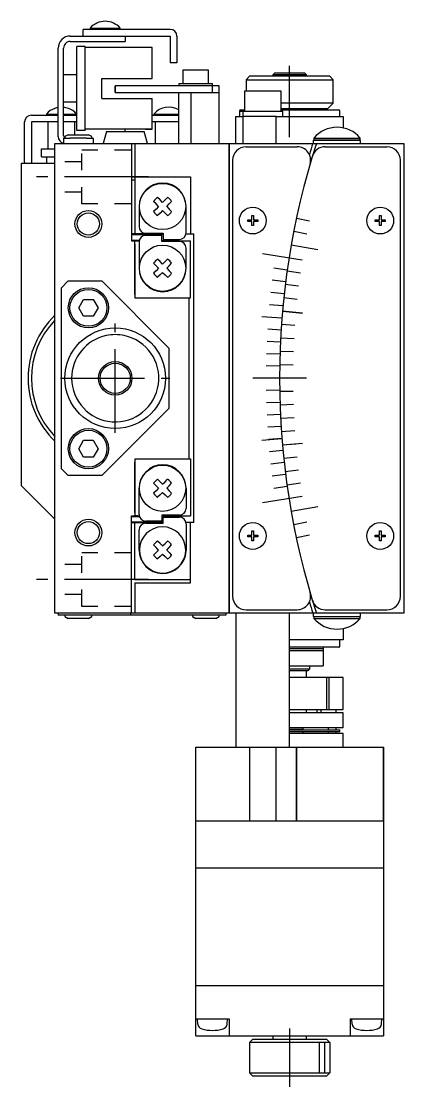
# Model space of a CAD drawing. Extents: x -4 to 428, y 25 to 494.
# Drawn here: x -4.1 to 52.9, y 224 to 382.7 of the extents above; entities that cross this region are included whole.
import ezdxf

# ---------------------------------------------------------------- set-up
doc = ezdxf.new("R2010")
doc.units = 0
doc.header["$LTSCALE"] = 10
doc.linetypes.add('CENTER', pattern=[2, 1.25, -0.25, 0.25, -0.25])
doc.linetypes.add('DOT', pattern=[0.5, 0.25, -0.25])
doc.layers.get('0').update_dxf_attribs({"linetype": 'CONTINUOUS'})
doc.layers.add('10', color=7, linetype='CONTINUOUS')

msp = doc.modelspace()

# ---------------------------------------------------------------- linework, layer by layer
at = {"color": 7, "linetype": 'CONTINUOUS'}
for p, q in [((5.13116, 380.548868), (5.13116, 381.548868)), ((18.13116, 381.548868), (5.13116, 381.548868)), ((6.18116, 381.733182), (8.43116, 381.733182)), ((6.18116, 381.733182), (6.18116, 381.548868)), ((7.41964, 382.567456), (7.417258, 382.572342)), ((7.41964, 382.567456), (7.417258, 382.572342)), ((8.43116, 381.733182), (10.68116, 381.733182)), ((9.445062, 382.572342), (9.442678, 382.567456)), ((10.68116, 381.548868), (10.68116, 381.733182)), ((3.23116, 380.548868), (18.13116, 380.548868)), ((3.23116, 379.748868), (11.43116, 379.748868)), ((11.43116, 380.548868), (11.43116, 379.748868)), ((18.13116, 380.548868), (18.13116, 376.548868)), ((19.13116, 380.548868), (19.13116, 376.548868)), ((1.43116, 365.548868), (1.43116, 378.748868)), ((2.23116, 365.748868), (2.23116, 378.748868)), ((5.43116, 378.998868), (4.23116, 378.998868)), ((4.23116, 366.498868), (4.23116, 378.998868)), ((5.43116, 366.498868), (5.43116, 378.998868)), ((15.43116, 378.848868), (5.43116, 378.848868)), ((15.43116, 374.248868), (15.43116, 378.848868)), ((19.13116, 376.548868), (18.13116, 376.548868)), ((4.23116, 374.748868), (2.23116, 374.748868)), ((23.83116, 375.448868), (20.03116, 375.448868)), ((20.03116, 375.448868), (20.03116, 373.448868)), ((23.83116, 373.448868), (23.83116, 375.448868)), ((33.68116, 374.998868), (33.43116, 374.748868)), ((33.43116, 374.748868), (33.43116, 374.548868)), ((33.73116, 375.048868), (33.68116, 374.998868)), ((33.73116, 375.048868), (38.13116, 375.048868)), ((38.18116, 374.998868), (38.13116, 375.048868)), ((38.43116, 374.748868), (38.18116, 374.998868)), ((38.43116, 374.548868), (38.43116, 374.748868)), ((7.93116, 374.248868), (15.43116, 374.248868)), ((7.93116, 371.248868), (7.93116, 374.248868)), ((7.93116, 374.248868), (11.93116, 374.248868)), ((14.43116, 374.248868), (15.43116, 374.248868)), ((24.43116, 373.448868), (19.43116, 373.448868)), ((19.43116, 373.448868), (19.43116, 373.148868)), ((24.43116, 372.148868), (24.43116, 373.448868)), ((29.93116, 374.548868), (29.43116, 374.048868)), ((29.43116, 374.048868), (42.43116, 374.048868)), ((29.43116, 374.048868), (29.43116, 372.348868)), ((35.93116, 374.548868), (29.93116, 374.548868)), ((41.93116, 374.548868), (35.93116, 374.548868)), ((42.43116, 374.048868), (41.93116, 374.548868)), ((42.43116, 370.548868), (42.43116, 374.048868)), ((9.93116, 372.148868), (9.93116, 373.148868)), ((9.93116, 373.148868), (9.93116, 372.148868)), ((25.43116, 373.148868), (9.93116, 373.148868)), ((9.93116, 372.148868), (25.43116, 372.148868)), ((19.43116, 364.548868), (19.43116, 372.148868)), ((21.19443, 372.148868), (21.19443, 364.548868)), ((25.43116, 364.548868), (25.43116, 373.148868)), ((34.68116, 372.348868), (29.18116, 372.348868)), ((29.18116, 372.348868), (29.18116, 369.348868)), ((34.68116, 369.348868), (34.68116, 372.348868)), ((2.23116, 370.748868), (4.23116, 370.748868)), ((7.93116, 371.248868), (15.43116, 371.248868)), ((15.43116, 366.648868), (15.43116, 371.248868)), ((42.43116, 370.548868), (34.68116, 370.548868)), ((41.63116, 369.748868), (42.43116, 370.548868)), ((-2.56884, 368.748868), (1.43116, 368.748868)), ((-0.31884, 368.933182), (1.43116, 368.933182)), ((-0.31884, 368.933182), (-0.31884, 368.748868)), ((0.919642, 369.767456), (0.917258, 369.772342)), ((2.23116, 368.933182), (4.18116, 368.933182)), ((2.23116, 368.748868), (4.23116, 368.748868)), ((2.945062, 369.772342), (2.942678, 369.767456)), ((4.18116, 368.748868), (4.18116, 368.933182)), ((15.43116, 368.748868), (19.43116, 368.748868)), ((15.68116, 368.933182), (19.43116, 368.933182)), ((15.68116, 368.933182), (15.68116, 368.748868)), ((27.93116, 364.548868), (27.93116, 368.548868)), ((27.93116, 368.548868), (28.93116, 368.548868)), ((28.43116, 369.348868), (28.93116, 369.348868)), ((28.43116, 369.348868), (28.43116, 368.548868)), ((28.63116, 369.548868), (29.18116, 369.548868)), ((28.93116, 369.348868), (31.93116, 369.348868)), ((28.93116, 369.348868), (28.93116, 368.548868)), ((28.93116, 368.548868), (28.93116, 364.548868)), ((33.93116, 368.548868), (28.93116, 368.548868)), ((31.93116, 369.348868), (34.93116, 369.348868)), ((33.93116, 364.548868), (33.93116, 368.548868)), ((33.93116, 368.548868), (43.93116, 368.548868)), ((34.68116, 369.748868), (41.63116, 369.748868)), ((34.68116, 369.548868), (43.23116, 369.548868)), ((34.93116, 368.548868), (34.93116, 369.348868)), ((39.43116, 369.548868), (39.43116, 369.748868)), ((43.43116, 368.548868), (43.43116, 369.348868)), ((43.93116, 368.548868), (43.93116, 366.85077)), ((-3.56884, 362.248868), (-3.56884, 367.748868)), ((1.43116, 367.748868), (-2.56884, 367.748868)), ((-2.56884, 367.748868), (-2.56884, 362.248868)), ((-0.06884, 363.748868), (-0.06884, 367.748868)), ((4.23116, 367.748868), (2.23116, 367.748868)), ((3.93116, 365.848868), (3.93116, 367.748868)), ((19.43116, 367.748868), (15.43116, 367.748868)), ((15.93116, 364.548868), (15.93116, 367.748868)), ((2.23116, 365.348868), (2.23116, 364.569072)), ((2.23116, 365.348868), (3.23116, 365.348868)), ((2.93116, 365.848868), (2.43116, 365.560194)), ((2.43116, 365.560194), (2.43116, 365.348868)), ((2.93116, 365.848868), (5.93116, 365.848868)), ((5.63116, 365.348868), (3.23116, 365.348868)), ((5.43116, 366.498868), (4.23116, 366.498868)), ((15.43116, 366.648868), (5.43116, 366.648868)), ((14.43116, 366.648868), (5.43116, 366.648868)), ((5.63116, 365.348868), (6.63116, 365.348868)), ((6.43116, 365.560194), (5.93116, 365.848868)), ((6.43116, 365.348868), (6.43116, 365.560194)), ((6.63116, 365.348868), (6.63116, 364.548868)), ((8.620648, 366.348868), (8.13834, 364.548868)), ((8.620648, 366.348868), (14.241672, 366.348868)), ((11.43116, 366.348868), (11.43116, 366.648868)), ((14.72398, 364.548868), (14.241672, 366.348868)), ((14.43116, 366.648868), (15.43116, 366.648868)), ((39.544622, 365.348868), (46.444622, 365.348868)), ((39.544622, 365.348868), (39.544622, 365.048868)), ((46.444622, 365.048868), (46.444622, 365.348868)), ((-1.06884, 362.548868), (-1.06884, 363.748868)), ((-1.06884, 363.748868), (0.93116, 363.748868)), ((0.93116, 294.548868), (0.93116, 364.548868)), ((0.93116, 364.548868), (26.93116, 364.548868)), ((0.93116, 363.841762), (0.93116, 364.048868)), ((1.93116, 364.548868), (1.93116, 364.682844)), ((2.23116, 364.569072), (2.43116, 364.548868)), ((12.344192, 364.548868), (12.344192, 350.048868)), ((12.860407, 364.548868), (12.860407, 351.048868)), ((26.93116, 364.548868), (26.93116, 294.548868)), ((26.93116, 364.548868), (52.93116, 364.548868)), ((26.93116, 294.548868), (26.93116, 364.548868)), ((26.93116, 364.548868), (38.344192, 364.548868)), ((29.43116, 364.048868), (37.05623, 364.048868)), ((46.494622, 365.048868), (39.494622, 365.048868)), ((39.544622, 365.048868), (39.494622, 365.048868)), ((39.494622, 364.548868), (39.494622, 365.048868)), ((39.544622, 365.048868), (46.444622, 365.048868)), ((41.227864, 364.048868), (50.43116, 364.048868)), ((46.494622, 365.048868), (46.444622, 365.048868)), ((46.494622, 364.548868), (46.494622, 365.048868)), ((52.93116, 364.548868), (52.93116, 294.548868)), ((-3.56884, 361.748868), (-3.56884, 362.248868)), ((-2.56884, 362.248868), (-2.56884, 361.748868)), ((-1.06884, 362.548868), (0.93116, 362.548868)), ((-0.31884, 362.548868), (-0.31884, 361.548868)), ((27.43116, 362.048868), (27.43116, 297.048868)), ((52.43116, 297.048868), (52.43116, 362.048868)), ((-4.06884, 361.548868), (-4.06884, 313.548868)), ((0.93116, 361.548868), (-4.06884, 361.548868)), ((-3.56884, 361.748868), (-3.56884, 361.548868)), ((-2.56884, 361.748868), (-2.56884, 361.548868)), ((12.344192, 359.548868), (12.860407, 359.548868)), ((12.860407, 359.048868), (12.344192, 359.048868)), ((12.860407, 359.548868), (21.137381, 359.548868)), ((21.137381, 359.548868), (21.137381, 351.048868)), ((16.011351, 355.525074), (15.658652, 355.897245)), ((16.618416, 356.132139), (16.246245, 356.484838)), ((16.994622, 355.764621), (16.618416, 356.132139)), ((16.994622, 355.764621), (17.370828, 356.132139)), ((17.370828, 356.132139), (17.742999, 356.484838)), ((17.977894, 355.525074), (18.330593, 355.897245)), ((13.494622, 355.148868), (13.494622, 352.148868)), ((16.011351, 354.772662), (15.658652, 354.400491)), ((16.378869, 355.148868), (16.011351, 355.525074)), ((16.378869, 355.148868), (16.011351, 354.772662)), ((16.618416, 354.165596), (16.246245, 353.812897)), ((16.994622, 354.533114), (16.618416, 354.165596)), ((16.994622, 354.533114), (17.370828, 354.165596)), ((17.370828, 354.165596), (17.742999, 353.812897)), ((17.610376, 355.148868), (17.977894, 355.525074)), ((17.610376, 355.148868), (17.977894, 354.772662)), ((17.977894, 354.772662), (18.330593, 354.400491)), ((20.494622, 351.248868), (20.494622, 355.148868)), ((29.68116, 353.173868), (30.30616, 353.173868)), ((29.68116, 352.923868), (29.68116, 353.173868)), ((30.30616, 352.923868), (29.68116, 352.923868)), ((30.30616, 353.798868), (30.55616, 353.798868)), ((30.30616, 353.173868), (30.30616, 353.798868)), ((30.30616, 352.298868), (30.30616, 352.923868)), ((30.55616, 353.798868), (30.55616, 353.173868)), ((30.55616, 353.173868), (31.18116, 353.173868)), ((30.55616, 352.923868), (30.55616, 352.298868)), ((31.18116, 352.923868), (30.55616, 352.923868)), ((31.18116, 353.173868), (31.18116, 352.923868)), ((48.68116, 352.923868), (48.68116, 353.173868)), ((48.68116, 353.173868), (49.30616, 353.173868)), ((49.30616, 352.923868), (48.68116, 352.923868)), ((49.30616, 353.173868), (49.30616, 353.798868)), ((49.30616, 353.798868), (49.55616, 353.798868)), ((49.30616, 352.298868), (49.30616, 352.923868)), ((49.55616, 353.798868), (49.55616, 353.173868)), ((49.55616, 353.173868), (50.18116, 353.173868)), ((50.18116, 352.923868), (49.55616, 352.923868)), ((49.55616, 352.923868), (49.55616, 352.298868)), ((50.18116, 353.173868), (50.18116, 352.923868)), ((17.094622, 351.048868), (12.344192, 351.048868)), ((12.344192, 350.948868), (17.094622, 350.948868)), ((12.539398, 350.948868), (12.344192, 350.948868)), ((12.567042, 350.948868), (12.344192, 350.948868)), ((12.732793, 350.948868), (12.344192, 350.948868)), ((12.732793, 350.948868), (12.539398, 350.948868)), ((13.493807, 350.948868), (12.567042, 350.948868)), ((14.494622, 351.148868), (17.094622, 351.148868)), ((14.494622, 351.148868), (17.094622, 351.148868)), ((17.094622, 351.148868), (17.094622, 350.248868)), ((20.4837, 351.048868), (20.474418, 351.048868)), ((20.474418, 351.048868), (21.655868, 351.048868)), ((21.655868, 308.048868), (21.655868, 351.048868)), ((30.55616, 352.298868), (30.30616, 352.298868)), ((49.55616, 352.298868), (49.30616, 352.298868)), ((12.344192, 350.148868), (13.540683, 350.148868)), ((12.344192, 350.048868), (13.514827, 350.048868)), ((12.860407, 342.048868), (12.860407, 350.048868)), ((12.860407, 349.548868), (12.860407, 342.048868)), ((13.494622, 349.848868), (13.494622, 345.948868)), ((16.894622, 350.848868), (14.494622, 350.848868)), ((16.894622, 350.848868), (14.494622, 350.848868)), ((16.894622, 349.948868), (16.894622, 350.848868)), ((16.93116, 350.048868), (16.894622, 350.048868)), ((18.539411, 350.048868), (16.894622, 350.048868)), ((16.894622, 350.048868), (21.137381, 350.048868)), ((16.894622, 350.048868), (16.93116, 350.048868)), ((19.494622, 349.948868), (16.894622, 349.948868)), ((19.494622, 349.948868), (16.894622, 349.948868)), ((17.094622, 350.248868), (19.494622, 350.248868)), ((17.094622, 350.248868), (19.494622, 350.248868)), ((21.137381, 341.548868), (21.137381, 350.048868)), ((20.494622, 345.948868), (20.494622, 348.948868)), ((16.011351, 346.325074), (15.658652, 346.697245)), ((16.378869, 345.948868), (16.011351, 346.325074)), ((16.618416, 346.93214), (16.246245, 347.284838)), ((16.994622, 346.564622), (16.618416, 346.93214)), ((16.994622, 346.564622), (17.370828, 346.93214)), ((17.370828, 346.93214), (17.742999, 347.284838)), ((17.610376, 345.948868), (17.977894, 346.325074)), ((17.977894, 346.325074), (18.330593, 346.697245)), ((16.011351, 345.572662), (15.658652, 345.200491)), ((16.378869, 345.948868), (16.011351, 345.572662)), ((16.618416, 344.965596), (16.246245, 344.612897)), ((16.994622, 345.333114), (16.618416, 344.965596)), ((16.994622, 345.333114), (17.370828, 344.965596)), ((17.370828, 344.965596), (17.742999, 344.612897)), ((17.610376, 345.948868), (17.977894, 345.572662)), ((17.977894, 345.572662), (18.330593, 345.200491)), ((2.93116, 344.048868), (1.93116, 343.048868)), ((1.93116, 316.048868), (1.93116, 343.048868)), ((2.93116, 344.048868), (7.93116, 344.048868)), ((17.93116, 334.048868), (7.93116, 344.048868)), ((12.860407, 342.048868), (12.860407, 341.548868)), ((12.860407, 341.548868), (21.137381, 341.548868)), ((20.93116, 317.548868), (20.93116, 341.548868)), ((4.487784, 340.048868), (5.209472, 341.298868)), ((5.209472, 338.798868), (4.487784, 340.048868)), ((5.209472, 341.298868), (6.652848, 341.298868)), ((6.652848, 341.298868), (7.374536, 340.048868)), ((7.374536, 340.048868), (6.652848, 338.798868)), ((6.652848, 338.798868), (5.209472, 338.798868)), ((17.93116, 334.048868), (17.93116, 325.048868)), ((7.93116, 315.048868), (17.93116, 325.048868)), ((4.487784, 319.048868), (5.209472, 320.298868)), ((5.209472, 320.298868), (6.652848, 320.298868)), ((6.652848, 320.298868), (7.374536, 319.048868)), ((5.209472, 317.798868), (4.487784, 319.048868)), ((6.652848, 317.798868), (5.209472, 317.798868)), ((7.374536, 319.048868), (6.652848, 317.798868)), ((1.93116, 316.048868), (2.93116, 315.048868)), ((12.860407, 317.548868), (12.860407, 309.048868)), ((12.860407, 317.548868), (21.137381, 317.548868)), ((12.860407, 309.548868), (12.860407, 317.048868)), ((21.137381, 317.548868), (21.137381, 309.048868)), ((7.93116, 315.048868), (2.93116, 315.048868)), ((16.618416, 314.132139), (16.246245, 314.484838)), ((17.370828, 314.132139), (17.742999, 314.484838)), ((-4.06884, 313.548868), (0.93116, 308.548868)), ((13.494622, 309.248868), (13.494622, 313.148868)), ((16.011351, 313.525074), (15.658652, 313.897245)), ((16.378869, 313.148868), (16.011351, 313.525074)), ((16.378869, 313.148868), (16.011351, 312.772662)), ((16.994622, 313.764621), (16.618416, 314.132139)), ((16.994622, 313.764621), (17.370828, 314.132139)), ((17.610376, 313.148868), (17.977894, 313.525074)), ((17.610376, 313.148868), (17.977894, 312.772662)), ((17.977894, 313.525074), (18.330593, 313.897245)), ((20.494622, 313.148868), (20.494622, 310.148868)), ((16.011351, 312.772662), (15.658652, 312.400491)), ((16.618416, 312.165596), (16.246245, 311.812897)), ((16.994622, 312.533114), (16.618416, 312.165596)), ((16.994622, 312.533114), (17.370828, 312.165596)), ((17.370828, 312.165596), (17.742999, 311.812897)), ((17.977894, 312.772662), (18.330593, 312.400491)), ((12.344192, 309.048868), (13.514827, 309.048868)), ((12.344192, 294.548868), (12.344192, 309.048868)), ((12.539398, 308.948868), (12.344192, 308.948868)), ((12.344192, 308.948868), (13.540683, 308.948868)), ((12.567042, 308.948868), (12.344192, 308.948868)), ((12.732793, 308.948868), (12.344192, 308.948868)), ((12.344192, 308.148868), (17.094622, 308.148868)), ((12.732793, 308.948868), (12.539398, 308.948868)), ((13.493807, 308.948868), (12.567042, 308.948868)), ((13.248626, 309.048868), (12.860407, 309.048868)), ((13.540683, 308.948868), (13.493807, 308.948868)), ((16.894622, 308.248868), (14.494622, 308.248868)), ((16.894622, 308.248868), (14.494622, 308.248868)), ((19.494622, 309.148868), (16.894622, 309.148868)), ((16.894622, 309.148868), (16.894622, 308.248868)), ((19.494622, 309.148868), (16.894622, 309.148868)), ((18.539411, 309.048868), (16.894622, 309.048868)), ((16.894622, 309.048868), (21.137381, 309.048868)), ((17.094622, 308.848868), (19.494622, 308.848868)), ((17.094622, 308.848868), (19.494622, 308.848868)), ((17.094622, 307.948868), (17.094622, 308.848868)), ((12.344192, 308.048868), (15.187939, 308.048868)), ((12.860407, 299.548868), (12.860407, 308.048868)), ((17.094622, 308.048868), (13.248626, 308.048868)), ((13.494622, 303.948868), (13.494622, 306.948868)), ((14.494622, 307.948868), (17.094622, 307.948868)), ((14.494622, 307.948868), (17.094622, 307.948868)), ((20.4837, 308.048868), (20.474418, 308.048868)), ((21.655868, 308.048868), (20.4837, 308.048868)), ((20.494622, 307.848868), (20.494622, 303.948868)), ((21.137381, 299.048868), (21.137381, 308.048868)), ((21.137381, 300.048868), (21.137381, 307.548868)), ((30.30616, 306.798868), (30.55616, 306.798868)), ((30.30616, 306.173868), (30.30616, 306.798868)), ((30.55616, 306.798868), (30.55616, 306.173868)), ((49.30616, 306.798868), (49.55616, 306.798868)), ((49.30616, 306.173868), (49.30616, 306.798868)), ((49.55616, 306.798868), (49.55616, 306.173868)), ((16.618416, 304.93214), (16.246245, 305.284838)), ((16.994622, 304.564622), (16.618416, 304.93214)), ((16.994622, 304.564622), (17.370828, 304.93214)), ((17.370828, 304.93214), (17.742999, 305.284838)), ((29.68116, 306.173868), (30.30616, 306.173868)), ((29.68116, 305.923868), (29.68116, 306.173868)), ((30.30616, 305.923868), (29.68116, 305.923868)), ((30.30616, 305.298868), (30.30616, 305.923868)), ((30.55616, 305.298868), (30.30616, 305.298868)), ((30.55616, 306.173868), (31.18116, 306.173868)), ((30.55616, 305.923868), (30.55616, 305.298868)), ((31.18116, 305.923868), (30.55616, 305.923868)), ((31.18116, 306.173868), (31.18116, 305.923868)), ((48.68116, 306.173868), (49.30616, 306.173868)), ((48.68116, 305.923868), (48.68116, 306.173868)), ((49.30616, 305.923868), (48.68116, 305.923868)), ((49.30616, 305.298868), (49.30616, 305.923868)), ((49.55616, 305.298868), (49.30616, 305.298868)), ((49.55616, 306.173868), (50.18116, 306.173868)), ((49.55616, 305.923868), (49.55616, 305.298868)), ((50.18116, 305.923868), (49.55616, 305.923868)), ((50.18116, 306.173868), (50.18116, 305.923868)), ((16.011351, 304.325074), (15.658652, 304.697245)), ((16.011351, 303.572662), (15.658652, 303.200491)), ((16.378869, 303.948868), (16.011351, 304.325074)), ((16.378869, 303.948868), (16.011351, 303.572662)), ((16.994622, 303.333114), (16.618416, 302.965596)), ((16.994622, 303.333114), (17.370828, 302.965596)), ((17.610376, 303.948868), (17.977894, 304.325074)), ((17.610376, 303.948868), (17.977894, 303.572662)), ((17.977894, 304.325074), (18.330593, 304.697245)), ((17.977894, 303.572662), (18.330593, 303.200491)), ((16.618416, 302.965596), (16.246245, 302.612897)), ((17.370828, 302.965596), (17.742999, 302.612897)), ((12.860407, 299.548868), (21.137381, 299.548868)), ((12.860407, 299.048868), (12.860407, 294.548868)), ((12.860407, 299.048868), (21.137381, 299.048868)), ((26.93116, 294.548868), (0.93116, 294.548868)), ((1.43116, 294.548868), (1.43116, 294.248868)), ((26.43116, 294.248868), (1.43116, 294.248868)), ((2.43116, 294.248868), (2.43116, 294.037544)), ((2.43116, 294.037544), (2.93116, 293.748868)), ((5.93116, 293.748868), (6.43116, 294.037544)), ((6.43116, 294.037544), (6.43116, 294.248868)), ((12.186791, 294.548868), (12.186791, 294.248868)), ((21.43116, 294.248868), (21.43116, 294.037544)), ((21.43116, 294.037544), (21.93116, 293.748868)), ((24.93116, 293.748868), (25.43116, 294.037544)), ((25.43116, 294.037544), (25.43116, 294.248868)), ((26.43116, 294.548868), (26.43116, 294.248868)), ((52.93116, 294.548868), (26.93116, 294.548868)), ((38.344192, 294.548868), (26.93116, 294.548868)), ((27.93116, 294.548868), (27.93116, 274.548868)), ((29.43116, 295.048868), (37.05623, 295.048868)), ((35.93116, 274.548868), (35.93116, 294.548868)), ((38.860406, 294.548868), (38.344192, 294.548868)), ((39.494622, 294.048868), (39.494622, 294.548868)), ((39.494622, 294.048868), (46.494622, 294.048868)), ((39.544622, 294.048868), (39.544622, 293.748868)), ((41.227864, 295.048868), (50.43116, 295.048868)), ((46.444622, 293.748868), (46.444622, 294.048868)), ((46.494622, 294.048868), (46.494622, 294.548868)), ((5.93116, 293.748868), (2.93116, 293.748868)), ((24.93116, 293.748868), (21.93116, 293.748868)), ((43.93116, 292.246968), (43.93116, 290.548868)), ((43.93116, 290.548868), (35.93116, 290.548868)), ((43.28116, 289.448868), (35.93116, 289.448868)), ((35.93116, 289.248868), (40.93116, 289.248868)), ((40.93116, 289.448868), (40.93116, 286.698868)), ((43.43116, 289.598868), (43.43116, 290.548868)), ((35.93116, 288.948868), (40.93116, 288.948868)), ((35.93116, 286.698868), (40.93116, 286.698868)), ((35.93116, 286.248868), (38.93116, 286.248868)), ((38.63116, 285.948868), (35.93116, 285.948868)), ((38.43116, 284.948868), (38.43116, 285.948868)), ((38.63116, 285.948868), (38.93116, 286.248868)), ((38.93116, 286.248868), (38.93116, 286.69885)), ((43.93116, 284.948868), (35.93116, 284.948868)), ((41.408474, 284.948868), (41.408474, 280.198868)), ((41.762028, 284.948868), (41.762028, 280.198868)), ((43.93116, 280.198868), (43.93116, 284.948868)), ((35.93116, 280.198868), (43.93116, 280.198868)), ((43.93116, 279.698868), (35.93116, 279.698868)), ((38.43116, 279.698868), (38.43116, 280.198868)), ((39.994172, 280.198868), (39.994172, 279.698868)), ((40.593322, 280.198868), (40.593322, 279.698868)), ((42.88303, 279.698868), (42.88303, 280.198868)), ((43.93116, 277.448868), (43.93116, 279.698868)), ((43.93116, 277.448868), (35.93116, 277.448868)), ((35.93116, 277.248868), (37.920248, 277.248868)), ((35.93116, 277.148868), (43.43116, 277.148868)), ((35.93116, 276.898868), (43.43116, 276.898868)), ((43.93116, 276.598868), (35.93116, 276.598868)), ((37.920248, 277.448868), (37.920248, 277.148868)), ((37.920248, 276.898868), (37.920248, 276.598868)), ((41.720248, 277.148868), (41.720248, 277.448868)), ((41.720248, 276.598868), (41.720248, 276.898868)), ((42.88303, 277.148868), (42.88303, 277.448868)), ((42.88303, 276.598868), (42.88303, 276.898868)), ((43.43116, 276.898868), (43.43116, 277.148868)), ((43.93116, 274.548868), (43.93116, 276.598868)), ((21.93116, 231.548868), (21.93116, 274.548868)), ((21.93116, 274.548868), (49.93116, 274.548868)), ((29.93116, 274.548868), (29.93116, 263.548868)), ((33.93116, 263.548868), (33.93116, 274.548868)), ((36.93116, 274.548868), (36.93116, 263.548868)), ((36.93116, 263.548868), (36.93116, 274.548868)), ((49.93116, 274.548868), (49.93116, 231.548868)), ((49.93116, 263.548868), (49.93116, 274.548868)), ((49.93116, 263.548868), (21.93116, 263.548868)), ((21.93116, 234.048868), (26.93116, 234.048868)), ((22.249575, 233.266879), (22.18116, 234.048868)), ((26.614017, 233.281418), (26.68116, 234.048868)), ((26.93116, 234.048868), (26.93116, 231.548868)), ((44.93116, 234.048868), (49.93116, 234.048868)), ((44.93116, 234.048868), (44.93116, 231.548868)), ((45.249575, 233.266879), (45.18116, 234.048868)), ((49.612745, 233.266879), (49.68116, 234.048868)), ((21.93116, 231.548868), (49.93116, 231.548868)), ((30.43116, 231.048868), (29.93116, 230.548868)), ((29.93116, 230.548868), (29.93116, 226.048868)), ((30.43116, 231.048868), (35.93116, 231.048868)), ((33.43116, 231.548868), (33.43116, 231.048868)), ((35.93116, 231.048868), (41.43116, 231.048868)), ((38.43116, 231.048868), (38.43116, 231.548868)), ((41.93116, 230.548868), (41.43116, 231.048868)), ((41.93116, 230.548868), (41.93116, 226.048868)), ((29.93116, 226.048868), (30.43116, 225.548868)), ((41.43116, 225.548868), (30.43116, 225.548868)), ((41.43116, 225.548868), (41.93116, 226.048868))]:
    msp.add_line(p, q, dxfattribs=at)
at = {"color": 4, "linetype": 'CONTINUOUS'}
for p, q in [((38.43116, 374.748868), (33.43116, 374.748868)), ((38.889554, 352.938934), (36.93326, 353.354758)), ((38.498102, 351.01488), (36.534848, 351.396498)), ((36.170672, 349.431584), (40.109904, 348.736992)), ((37.816222, 347.147746), (31.890092, 348.086352)), ((35.573452, 345.68206), (33.593404, 345.963862)), ((37.526002, 345.205842), (35.545466, 345.484188)), ((35.334026, 343.899524), (33.349798, 344.15019)), ((37.269718, 343.25917), (35.284626, 343.502908)), ((35.12263, 342.113448), (33.134708, 342.332916)), ((37.047446, 341.30832), (35.058402, 341.517378)), ((34.939316, 340.32427), (32.948192, 340.512488)), ((31.793374, 338.767812), (34.784126, 338.532434)), ((34.866868, 339.528202), (37.855452, 339.266734)), ((37.855452, 339.266734), (34.866868, 339.528202)), ((34.6571, 336.738382), (32.661046, 336.863964)), ((36.705204, 337.396472), (34.710076, 337.535984)), ((36.585338, 335.436664), (34.588078, 335.541336)), ((34.55827, 334.942558), (32.56049, 335.03677)), ((36.499692, 333.475062), (34.50091, 333.54486)), ((34.487658, 333.1454), (32.488646, 333.208222)), ((34.445286, 331.347356), (32.445532, 331.37877)), ((36.448294, 331.512264), (34.448598, 331.54717)), ((38.43116, 329.548868), (30.43116, 329.548868)), ((34.445286, 327.75038), (32.445532, 327.718966)), ((36.448294, 327.585472), (34.448598, 327.550568)), ((34.487658, 325.952336), (32.488646, 325.889516)), ((36.499692, 325.622676), (34.50091, 325.552876)), ((34.55827, 324.15518), (32.56049, 324.060966)), ((34.6571, 322.359354), (32.661046, 322.233772)), ((36.585338, 323.661074), (34.588078, 323.556402)), ((36.705204, 321.701266), (34.710076, 321.561752)), ((31.793374, 320.329924), (34.784126, 320.565302)), ((34.784126, 320.565302), (32.79029, 320.408384)), ((37.855452, 319.831004), (34.866868, 319.569536)), ((36.859256, 319.743848), (34.866868, 319.569536)), ((34.939316, 318.773466), (32.948192, 318.58525)), ((37.047446, 317.789416), (35.058402, 317.58036)), ((35.12263, 316.98429), (33.134708, 316.764822)), ((35.334026, 315.198214), (33.349798, 314.947546)), ((37.269718, 315.838568), (35.284626, 315.594828)), ((35.573452, 313.415678), (33.593404, 313.133874)), ((37.526002, 313.891894), (35.545466, 313.613548)), ((31.890092, 311.011384), (37.816222, 311.949992)), ((40.109904, 310.360744), (36.170672, 309.666152)), ((38.498102, 308.082856), (36.534848, 307.701238)), ((38.889554, 306.158804), (36.93326, 305.74298)), ((39.544622, 293.748868), (46.444622, 293.748868)), ((21.93116, 256.558868), (23.085928, 256.558868)), ((23.085928, 256.558868), (48.776392, 256.558868)), ((48.776392, 256.558868), (49.93116, 256.558868)), ((21.93116, 239.058868), (23.085928, 239.058868)), ((23.085928, 239.058868), (48.776392, 239.058868)), ((48.776392, 239.058868), (49.93116, 239.058868)), ((41.93116, 230.548868), (29.93116, 230.548868)), ((40.33116, 230.548868), (40.33116, 226.048868)), ((41.13116, 230.548868), (41.13116, 226.048868)), ((29.93116, 226.048868), (41.93116, 226.048868))]:
    msp.add_line(p, q, dxfattribs=at)
at = {"color": 4, "linetype": 'CENTER'}
for p, q in [((35.93116, 365.478868), (35.93116, 376.118868)), ((14.886118, 359.548868), (-1.796658, 359.548868)), ((14.886118, 299.548868), (-1.796658, 299.548868)), ((35.93116, 232.638868), (35.93116, 223.958868))]:
    msp.add_line(p, q, dxfattribs=at)
at = {"color": 4, "linetype": 'DOT'}
for p, q in [((12.344192, 363.548868), (4.93116, 363.548868)), ((4.93116, 355.548868), (4.93116, 363.548868)), ((4.93116, 361.798868), (0.93116, 361.798868)), ((4.93116, 357.298868), (0.93116, 357.298868)), ((12.344192, 355.548868), (4.93116, 355.548868)), ((12.344192, 303.548868), (4.93116, 303.548868)), ((4.93116, 295.548868), (4.93116, 303.548868)), ((4.93116, 301.798868), (0.93116, 301.798868)), ((4.93116, 297.298868), (0.93116, 297.298868)), ((12.344192, 295.548868), (4.93116, 295.548868))]:
    msp.add_line(p, q, dxfattribs=at)
at = {"color": 7, "linetype": 'CONTINUOUS'}
for centre, radius in [((16.994622, 355.148868), 3.45), ((5.93116, 352.548868), 1.65), ((30.43116, 353.048868), 2), ((49.43116, 353.048868), 2), ((16.994622, 345.948868), 3.45), ((5.93116, 340.048868), 3), ((5.93116, 340.048868), 2.75), ((9.93116, 329.548868), 7.5), ((9.93116, 329.548868), 2.5), ((9.93116, 329.548868), 2.25), ((5.93116, 319.048868), 3), ((5.93116, 319.048868), 2.75), ((16.994622, 313.148868), 3.45), ((5.93116, 306.548868), 1.65), ((30.43116, 306.048868), 2), ((49.43116, 306.048868), 2)]:
    msp.add_circle(centre, radius, dxfattribs=at)
at = {"color": 4, "linetype": 'CONTINUOUS'}
for centre in [(5.93116, 352.548868), (5.93116, 306.548868)]:
    msp.add_circle(centre, 2, dxfattribs=at)
at = {"color": 7, "linetype": 'CONTINUOUS'}
for centre, radius, start, end in [((8.43116, 379.748868), 3, 41.409635, 138.590378), ((18.13116, 380.548868), 1, 0, 90), ((3.231159, 378.748869), 1.799999, 89.9999572, 180.0000428), ((3.231159, 378.748869), 0.999999, 89.9999572, 180.0000428), ((-2.56884, 367.748868), 1, 90, 180), ((1.93116, 366.948868), 3, 109.753086, 138.590378), ((1.93116, 366.948868), 2.994596, 99.611548, 109.741766), ((1.93116, 366.948868), 2.994596, 70.258234, 84.250436), ((1.93116, 366.948868), 3, 41.409622, 70.246914), ((17.93116, 366.948868), 3, 60, 138.590378), ((28.63116, 369.348868), 0.2, 90, 180), ((43.23116, 369.348868), 0.2, 0, 90), ((42.994622, 362.429338), 4.519532, 40.239237, 139.760734), ((2.43116, 365.548868), 1, 180, 258.463041), ((2.63116, 365.748868), 0.4, 180, 240), ((29.43116, 362.048868), 2, 90, 180), ((148.93116, 329.548868), 114.5, 162.20111, 197.79889), ((37.05623, 362.048868), 2, 343.801262, 90), ((148.93116, 329.548868), 115, 162.281068, 163.146426), ((41.227864, 362.048868), 2, 90, 163.208553), ((50.43116, 362.048868), 2, 0, 90), ((16.994622, 355.148868), 3.5, 0, 180), ((16.994622, 355.148868), 1.531302, 119.25645, 150.74355), ((16.994622, 355.148868), 1.531302, 29.25645, 60.74355), ((16.994622, 355.148868), 1.531302, 209.25645, 240.74355), ((16.994622, 355.148868), 1.531302, 299.25645, 330.74355), ((14.494622, 352.148868), 1, 180, 270), ((19.494622, 351.248868), 1, 270, 0), ((14.494622, 349.848868), 1, 90, 180), ((19.494622, 348.948868), 1, 0, 90), ((16.994622, 345.948868), 1.531302, 119.25645, 150.74355), ((16.994622, 345.948868), 1.531302, 29.25645, 60.74355), ((16.994622, 345.948868), 3.5, 180, 0), ((16.994622, 345.948868), 1.531302, 209.25645, 240.74355), ((16.994622, 345.948868), 1.531302, 299.25645, 330.74355), ((9.93116, 329.548868), 13, 133.813061, 226.186939), ((9.93116, 329.548868), 12.5, 136.05448, 223.94552), ((9.93116, 329.548868), 6.5, 102.002563, 180), ((9.93116, 329.548868), 6.5, 180, 77.995446), ((9.93116, 329.548868), 6.5, 77.995446, 102.002563), ((16.994622, 313.148868), 3.5, 0, 180), ((16.994622, 313.148868), 1.531302, 119.25645, 150.74355), ((16.994622, 313.148868), 1.531302, 29.25645, 60.74355), ((16.994622, 313.148868), 1.531302, 209.25645, 240.74355), ((16.994622, 313.148868), 1.531302, 299.25645, 330.74355), ((19.494622, 310.148868), 1, 270, 0), ((14.494622, 309.248868), 1, 180, 270), ((19.494622, 307.848868), 1, 0, 90), ((14.494622, 306.948868), 1, 90, 180), ((16.994622, 303.948868), 3.45, 0, 180), ((16.994622, 303.948868), 1.531302, 119.25645, 150.74355), ((16.994622, 303.948868), 1.531302, 29.25645, 60.74355), ((16.994622, 303.948868), 3.5, 180, 357), ((16.994622, 303.948868), 3.45, 180, 357), ((16.994622, 303.948868), 3.45, 357, 0), ((16.994622, 303.948868), 3.5, 357, 0), ((16.994622, 303.948868), 1.531302, 209.25645, 240.74355), ((16.994622, 303.948868), 1.531302, 299.25645, 330.74355), ((29.43116, 297.048868), 2, 180, 270), ((37.05623, 297.048868), 2, 270, 16.198738), ((50.43116, 297.048868), 2, 270, 0), ((148.93116, 329.548868), 115, 196.853574, 197.718932), ((41.227864, 297.048868), 2, 196.791447, 270), ((42.994622, 296.6684), 4.519532, 220.239266, 319.760729), ((43.28116, 289.598868), 0.15, 270, 0), ((23.046531, 233.336603), 0.8, 185, 254.557284), ((24.43116, 238.348868), 6, 254.557284, 285.281572), ((25.796156, 233.352972), 0.820985, 285.281572, 355), ((46.046531, 233.336603), 0.8, 185, 254.557284), ((47.43116, 238.348868), 6, 254.557284, 285.281572), ((48.796156, 233.352972), 0.820985, 285.281572, 355)]:
    msp.add_arc(centre, radius, start, end, dxfattribs=at)
at = {"layer": '10', "color": 4, "linetype": 'CENTER'}
for p, q in [((9.93116, 321.398868), (9.93116, 337.698868)), ((1.78116, 329.548868), (18.08116, 329.548868))]:
    msp.add_line(p, q, dxfattribs=at)

doc.saveas('drawing.dxf')
